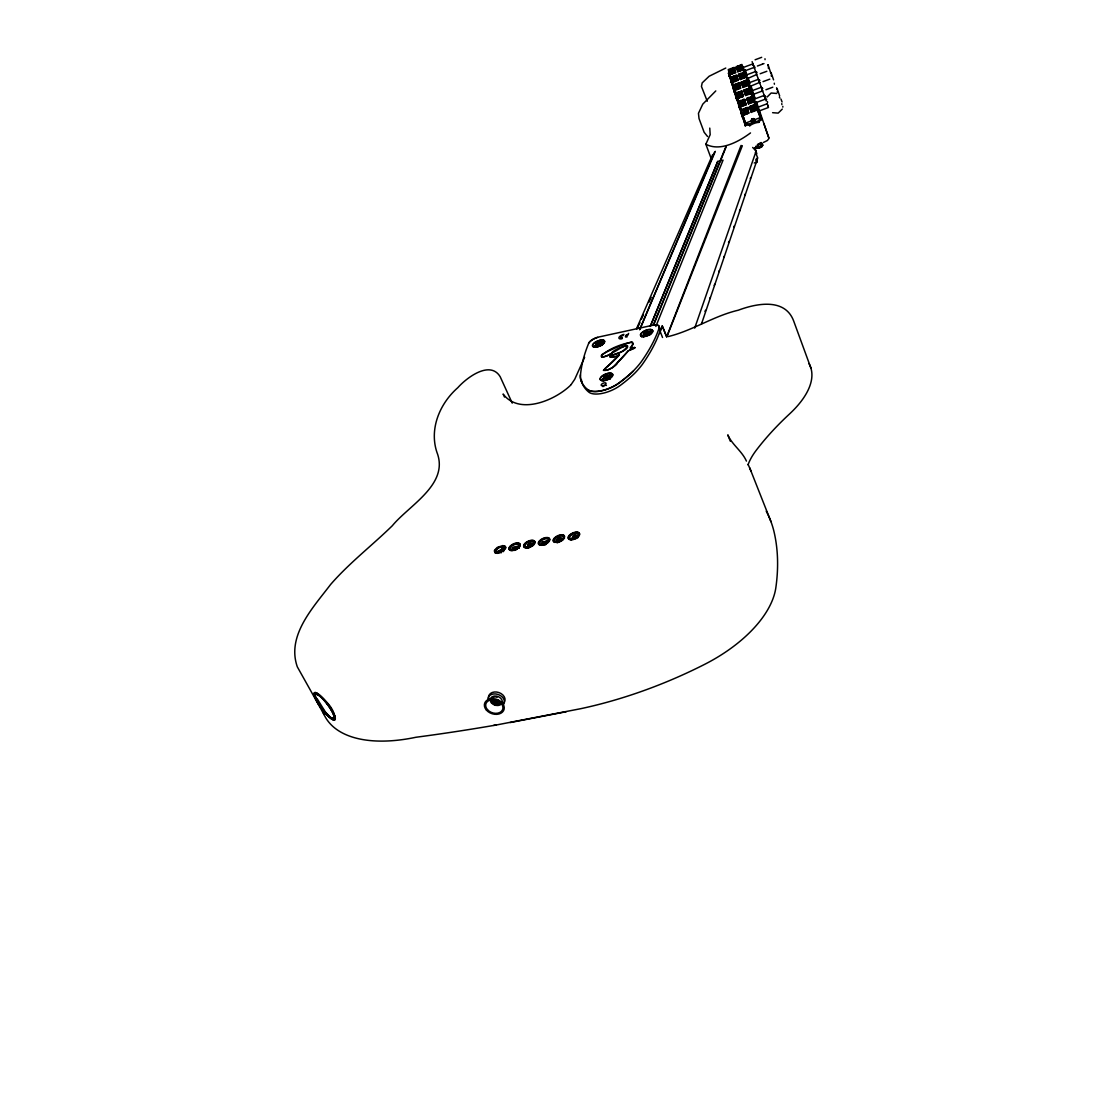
<?xml version="1.0" encoding="UTF-8"?>
<svg xmlns="http://www.w3.org/2000/svg" width="1106" height="1106" viewBox="0 0 1106 1106"><rect width="100%" height="100%" fill="white"/><g stroke="black" fill="none" stroke-linecap="round" stroke-linejoin="round"><path stroke-width="1.5" d="M765.048 59.655L764.979 58.756M752.744 118.771L753.905 120.112L752.744 120.195C748.43 121.024 755.827 116.351 753.172 119.946L752.744 118.771L754.098 119.006M754.209 119.31L752.868 119.877L752.094 118.867L752.453 120.125L751.403 120.761L752.025 118.95M766.555 99.761L766.555 99.056M491.161 699.628C490.87 704.301 498.225 706.554 501.046 703.084M782.827 106.383L782.827 107.116M517.705 548.064L517.94 547.387L518.686 548.189M659.577 333.514L662.273 325.911L666.794 337.123L662.204 325.924M659.287 327.984L659.3 327.376A9.788 4.12 -22.2 0 0 653.549 324.901M760.983 145.964L762.739 145.232L761.315 142.522M762.739 145.232L762.753 145.162A3.553 1.286 -20.5 0 0 761.688 144.568M760.168 142.591A23.724 20.364 33.6 0 0 761.758 145.287L761.73 146.794A3.166 1.147 -20.5 0 1 758.495 148.149A3.166 1.147 -20.5 0 1 756.545 147.665L755.73 146.421M505.29 548.286L505.525 547.401L505.456 548.645L501.198 551.894L494.949 552.516L497.119 553.359L499.912 552.848L498.557 550.747L499.124 552.295M495.129 552.876L494.52 550.263L497.244 547.442L502.843 545.562L505.539 546.986L504.848 546.046M505.013 546.405L498.778 547.028L494.285 551.161M694.706 328.095L756.214 150.9M718.859 271.703L719.273 270.555M714.241 285.445L714.683 284.283M705.006 311.491L705.462 310.274M709.858 298.62L710.301 297.417M701.978 322.62L701.522 323.864L757.748 157.923L755.426 152.31M739.527 211.066L739.914 210.029M733.803 227.062L734.204 226.011M728.522 242.491L728.923 241.398M723.67 257.435L724.084 256.329M750.283 178.564L750.642 177.596M754.195 162.969L756.808 162.333L756.421 158.393M744.808 195.057L745.181 194.048M666.863 336.252L741.089 145.411M667.084 336.307L742.347 145.716M655.844 326.464L723.048 160.149L717.711 161.448L650.356 326.063M653.549 325.316L726.269 146.573M653.148 325.316L725.591 147.402M499.193 703.955C501.253 703.679 495.391 702.49 494.935 704.605L493.705 704.093L495.129 701.812C488.258 696.863 494.755 704.702 495.129 701.812M496.649 699.642L495.322 701.84L495.654 701.024L492.682 699.656L492.156 700.457M494.935 704.605L496.317 702.365L495.986 703.181M496.511 702.379C500.645 695.937 493.428 704.674 499.732 703.14M650.411 326.159L717.711 161.448M492.059 700.692L492.682 699.656M639.627 329.685L714.49 152.199M628.623 333.39L628.208 334.358A2.046 0.857 -22.5 0 0 625.844 335.519L627.918 335.063L625.402 336.556A1.783 0.747 -22.6 0 0 627.171 336.818M639.821 329.491L715.319 151.37M636.531 328.676L712.665 154.577M584.618 357.335L574.733 379.275L570.917 384.874M711.725 156.955L711.103 158.338L705.849 144.209L710.176 134.683L709.762 128.089M637.167 328.745L639.973 322.482M641.369 319.344L643.471 314.657M649.084 302.132L651.199 297.431M594.281 346.302L597.337 343.247L597.959 344.699C593.77 346.081 595.249 346.786 594.489 346.786M595.139 346.648C595.844 339.528 607.083 349.869 599.59 342.763C608.452 341.242 597.434 340.98 595.83 343.855L597.959 344.699M601.996 379.745L605.162 376.579L605.798 378.072C601.429 379.455 603.019 380.312 602.217 380.257M602.881 380.118C604.512 371.865 614.328 384.943 607.941 375.86C618.475 373.234 599.825 376.579 605.01 376.261L607.235 377.187L610.816 375.017M642.337 335.768L645.406 332.699L646.015 334.164C641.286 335.533 642.116 337.344 645.752 335.201M643.236 336.113L646.305 333.03L649.153 335.339M767.08 97.065L771.159 93.015L776.771 93.471M782.274 109.107L778.195 113.102L772.596 112.688M595.664 343.454L597.337 343.247M643.609 332.92L650.867 331.233L647.411 333.321L643.609 332.92L645.406 332.699M493.746 704.052L494.741 702.711M628.346 350.892L612.544 367.648L608.383 369.763L603.406 370.413L619.001 355.067L614.673 356.713M501.198 551.894L504.695 549.253M570.572 385.234C554.811 400.538 519.253 415.455 503.106 394.026L504.502 397.054M761.758 145.287L761.522 145.494A3.553 1.286 -20.5 0 1 757.887 147.001A3.553 1.286 -20.5 0 1 755.716 146.476M762.089 146.213L761.854 146.421A3.553 1.286 -20.5 0 1 758.218 147.941A3.553 1.286 -20.5 0 1 756.048 147.402M756.863 153.775L754.748 147.969L759.988 143.932L757.168 145.08M750.504 132.927C738.684 141.775 720.02 151.868 705.849 144.209M765.946 89.738L772.79 87.194M603.406 376.717L605.162 376.579M608.742 378.957L610.18 378.1M648.987 334.924L650.549 334.496M600.779 345.473L602.176 344.671M602.59 378.916L603.945 377.962M607.484 376.081L608.12 377.561L610.512 376.109M752.121 119.711L752.329 119.033L753.407 120.125M595.83 343.855L597.212 343.026L599.341 343.869L602.811 341.782M618.309 354.998L619.374 354.943L618.309 356.146A140.808 57.401 -24 0 1 608.977 365.257C594.696 375.957 616.664 367.565 617.563 362.63A117.637 48.498 -23.8 0 0 628.111 350.823L634.996 347.602L630.074 348.058A29.06 12.249 -22.9 0 0 632.867 343.925L631.512 342.127L627.738 343.123M648.296 333.653L647.701 332.201L651.766 331.565M620.134 348.335C586.83 369.155 602.438 346.925 632.369 342.086C635.203 345.058 626.701 349.911 634.457 347.395C636.641 347.961 630.379 349.773 629.314 350.478M755.108 59.779L761.688 57.318M621.392 347.782C633.351 340.565 623.908 352.192 619.001 352.855M737.937 75.761L737.965 75.402M762.366 64.189L763.97 63.581M618.406 353.104C615.06 353.906 603.116 358.51 614.618 356.561M766.845 71.282L760.195 73.743M315.542 693.96L316.537 693.573C324.611 699.199 333.252 707.066 334.98 717.227L334.095 718.623M725.771 68.047L709.126 76.259L702.186 82.881L701.453 86.475L707.259 101.24M769.79 79.148L763.057 81.637M762.338 64.203L757.389 66.014M757.942 144.568L761.329 143.282L757.997 144.126M731.246 74.296L729.531 68.973L731.522 74.199M734.425 73.107L732.96 67.701L734.702 73.01M735.49 72.72L734.011 67.3L735.753 72.609M737.757 71.862L736.264 66.471L738.034 71.766M739.969 71.047L738.186 65.738L740.246 70.936M741.075 70.632L739.568 65.226L741.352 70.521M742.195 70.217L740.661 64.825L742.458 70.107M728.716 70.784L729.587 73.508M742.181 67.881L752.91 63.885L753.2 64.715M732.31 73.895L730.845 68.489L732.573 73.798M733.361 73.508L731.895 68.088L733.637 73.397M738.863 71.448L737.356 66.056L739.14 71.351M743.426 71.392L754.154 67.411L753.711 66.153M759.407 110.89L758.578 109.84L761.937 119.572A4.756 1.673 -20.5 0 0 758.923 122.351A7.203 2.544 -20.6 0 0 749.744 125.752A3.843 1.355 -20.6 0 0 745.43 125.669L729.808 76.743A4.424 1.452 -20.8 0 0 730.637 76.328M744.739 71.171A3.595 1.175 -20.6 0 0 745.25 70.991L747.214 75.429M730.472 76.563L732.545 82.563M744.297 71.42L745.914 76.051M732.034 76.756L733.762 82.079L732.269 76.549M734.826 81.692L733.333 76.148L735.103 81.581M734.135 75.858L735.905 81.291L734.398 75.761M735.227 75.567L736.969 80.89L735.462 75.36M738.048 80.489L736.527 74.959L738.324 80.392M738.532 74.213L740.343 79.632L738.808 74.116M739.651 73.798L741.462 79.217L739.914 73.701M740.757 73.383L742.582 78.803L741.034 73.286M743.702 78.388L742.14 72.872L743.979 78.277M742.983 72.554L744.822 77.959L743.26 72.457M744.794 75.554L755.633 71.517L757.541 76.908M729.407 74.033L728.923 72.692L732.504 81.941M747.601 78.54L756.698 74.517M732.974 84.374L733.955 87.111M734.536 84.498L736.32 90.042L734.813 84.388M735.642 84.208L737.412 89.641L735.877 83.987M736.679 83.697L738.49 89.24L736.955 83.586M737.757 83.296L739.568 88.839L738.034 83.199M738.836 82.895L740.661 88.439L739.112 82.798M741.172 82.148L742.983 87.568L741.407 81.941M742.264 81.623L744.393 87.042L742.582 81.623M743.426 81.305L745.25 86.724L743.661 81.097M744.518 80.779L746.661 86.199L744.822 80.779M745.638 80.365L747.518 85.881L745.914 80.254M747.462 83.392L758.426 79.314L758.771 80.268M735.67 91.784L735.849 93.775L734.412 89.641M748.734 86.987L759.532 82.438M735.531 92.365L737.273 97.107L736.181 94.383M749.661 87.111L754.264 99.236M738.946 98.185L737.398 92.406L739.237 98.075M738.2 92.102L740.038 97.77L738.476 92.005M739.333 91.812L741.144 97.369L739.568 91.604M742.237 96.969L740.661 91.19L742.513 96.858M741.462 90.899L743.329 96.554L741.739 90.789M743.799 90.028L745.679 95.683L744.075 89.932M744.974 89.71L746.827 95.254L745.209 89.503M746.066 89.185L747.974 94.84L746.343 89.074M747.241 88.867L749.121 94.411L747.49 88.66M750.269 93.982L748.624 88.231L750.545 93.872M750.2 91.397L761.287 87.291L762.559 90.927L751.486 95.033M752.439 95.227L753.919 99.388M742.734 106.093L740.854 100.3L743.025 105.982M743.854 105.678L742.237 99.789L744.131 105.582M746.066 104.863L744.158 99.07L746.343 104.752M748.444 103.978L746.799 98.088L748.721 103.881M749.592 103.549L747.946 97.674L749.882 103.439M750.753 103.121L748.817 97.342L751.043 103.01M753.075 102.264L751.112 96.485L753.366 102.153M752.992 99.595L764.205 95.434L764.854 97.273L763.541 93.568M744.919 105.167L743.343 99.374L745.237 105.167M751.873 102.582L750.241 96.816L752.204 102.582M741.628 106.508L740.038 100.605L741.919 106.397M740.909 108.125L741.103 110.185L737.688 98.959A1.521 1.009 89.4 0 1 738.02 98.531M755.122 102.858L760.541 117.526L745.264 123.181L741.85 113.075M754.292 103.259L765.49 99.111L764.232 95.517M744.379 115.01L742.748 108.982L744.67 114.913M743.605 108.789L745.499 114.595L743.854 108.568M746.619 114.181L744.974 108.153L746.909 114.07M745.803 107.849L747.739 113.766L746.08 107.738M746.951 107.545L748.859 113.351L747.2 107.337M749.329 106.66L751.264 112.466L749.578 106.453M750.449 106.121L752.439 112.024L750.739 106.01M751.624 105.692L753.601 111.595L751.9 105.582M752.785 105.264L754.776 111.167L753.075 105.153M753.988 104.932L755.951 110.724L754.237 104.724M755.84 107.973L767.177 103.77L768.49 107.476L758.771 111.084M758.094 111.208L760.541 117.526M743.55 117.416L745.582 123.056M758.177 111.996L760.195 117.665M763.334 142.508L767.357 140.531L769.029 138.402L763.9 123.803M614.079 356.768L613.526 356.948A4.507 1.908 -22.8 0 1 611.466 357.252C604.388 356.035 629.19 352.04 627.572 345.874C624.973 345.266 611.024 351.031 611.77 353.408L607.291 355.856A15.484 6.525 -22.8 0 1 602.59 356.948A5.281 2.24 -22.9 0 1 601.678 356.561L601.36 355.62A4.134 1.742 -22.9 0 1 602.189 354.39L604.609 353.021A78.872 34.493 -22.7 0 1 627.738 343.15M493.221 697.416L494.41 697.098M754.776 66.982L755.011 67.701M660.088 331.233L662.535 337.496M322.316 710.024A137.338 69.54 -27.5 0 0 415.953 737.26A1051.073 388.607 -20.4 0 0 496.345 724.997L580.443 708.752A268.274 134.96 -24 0 0 704.328 664.512A113.711 61.203 -23.8 0 0 775.859 587.604A461.534 232.122 -29.2 0 0 774.269 532.802A313.952 161.006 -26.9 0 0 766.237 511.235M743.854 103.563L744.601 103.411M566.203 711.739L510.129 722.564M759.214 147.167L761.868 146.669M668.218 336.57C692.439 330.708 713.771 315.915 738.255 310.219C756.255 303.486 784.983 297.597 793.679 321.017L810.905 368.077M493.649 725.398L496.345 724.997M495.723 697.043L497.092 697.25M650.743 330.929L651.641 331.261M602.687 341.478L603.544 341.823M610.678 374.699L611.577 375.072M606.517 375.681L607.235 377.187M642.545 336.265L643.443 336.597M602.341 345.044L600.199 344.201L599.59 342.763M608.12 377.561L610.36 378.501M608.922 379.372L606.682 378.446L606.047 376.952M331.51 717.877L333.252 718.596M647.701 332.201L650.383 334.109M493.829 703.817L495.018 704.356M495.212 701.785L492.599 699.877M754.748 147.969L755.813 148.868M707.55 136.522L704.135 132.278L699.02 118.522L698.453 113.337L702.78 104.144L715.789 90.927M329.934 716.854L325.288 711.863L317.035 698.522M752.674 147.43L756.131 151.135M750.96 86.323L750.145 85.286L752.343 91.687M753.711 94.328L752.896 93.291L754.776 98.738M755.702 101.476L756.532 102.526M746.937 75.927L744.836 69.83L745.624 70.839M757.057 72.706L756.518 71.876M759.877 80.531L759.324 79.701M762.753 88.549L762.2 87.692M765.698 96.734L765.131 95.876M502.663 550.47L502.843 551.465M779.343 97.134L779.924 98.033M503.589 550.429L503.161 550.263M498.82 552.35L497.852 551.12L498.419 552.682M503.838 550.843L502.414 548.631L502.981 550.194M502.677 550.235L503.479 551.604M503.133 551.23L501.709 549.018L502.622 551.272M502.788 551.051L501.53 549.226L502.318 551.424M502.083 551.438L500.714 549.558L501.281 551.12M500.189 552.475L498.944 550.636L499.304 552.378M745.071 72.637L744.545 72.139A1.452 0.954 88.8 0 0 744.144 72.222M746.426 461.105C742.002 451.068 732.131 444.806 727.789 434.865L730.319 441.197M501.295 552.793L499.635 550.249L499.815 551.161M324.086 714.628L297.307 666.821C286.385 635.604 313.122 607.567 330.597 584.493C349.275 562.995 371.975 545.59 392.298 525.751C409.331 505.027 449.492 484.29 436.898 452.257C429.087 428.713 439.829 403.469 457.829 387.667C466.691 377.658 490.069 360.003 500.189 376.731L512.23 403.137M748.112 464.368L751.015 471.156M598.733 342.431L599.341 343.869M598.194 343.593L598.816 345.044M756.131 104.89L755.578 104.379A1.507 0.995 89.6 0 0 755.149 104.476M750.476 88.397L749.84 87.899A1.479 0.982 89.2 0 0 749.522 87.996M753.269 96.554L752.619 96.042A1.493 0.982 89.4 0 0 752.315 96.139M747.075 78.471L746.356 77.697A1.452 0.968 53.2 0 0 745.969 77.586M749.785 86.392L749.052 85.618A1.465 0.968 53 0 0 748.679 85.508M752.564 94.494L751.831 93.706A1.479 0.982 52.7 0 0 751.444 93.595M755.398 102.789L754.651 101.987A1.493 0.995 52.5 0 0 754.264 101.876M758.301 111.264L757.555 110.462A1.507 1.009 52.2 0 0 757.154 110.337M744.421 70.701L743.826 70.01A1.438 0.954 53.4 0 0 743.329 69.844M646.803 331.869L647.411 333.321M646.305 333.03L646.913 334.496M749.647 467.714L770.951 521.631M736.748 98.959L735.932 96.706L737.232 100.328L736.444 98.448M738.974 106.411L738.573 104.946L739.873 108.609L739.14 106.563M742.057 115.632C740.799 112.715 743.605 119.752 741.96 115.328M731.246 82.162C733.651 88.245 729.67 77.572 731.439 82.425M728.895 74.489L728.384 73.024L729.642 76.549L728.771 74.392M729.048 74.918L729.614 76.466L728.854 74.268L729.13 75.084M781.002 99.153L782.066 101.959M734.052 90.568L734.647 92.227L733.831 90.263M734.025 90.803L733.955 90.595M739.32 105.111L740.011 107.144M754.223 99.264L757.237 108.001M731.882 81.761L731.384 80.42L732.241 82.867M736.997 97.715L736.513 96.416L738.449 101.89M733.831 89.904L733.389 88.674L733.969 90.333M737.301 98.489L735.089 90.816A1.493 0.995 89.1 0 1 735.407 90.388M742.72 115.605L740.37 107.296A1.535 1.009 89.6 0 1 740.688 106.853M745.43 125.669L737.37 100.591M755.896 159.803L756.808 162.333M768.338 107.033L767.702 105.236M748.776 83.351L749.287 84.83M751.527 91.369L752.039 92.863M745.015 125.821L744.988 124.453A3.843 1.355 -20.6 0 1 749.301 124.536L749.744 125.752M729.186 73.328L728.273 69.567A1.452 0.954 53.6 0 1 728.66 69.415M734.08 88.439L730.734 77.24A1.465 0.968 53.4 0 1 731.135 77.102M729.421 76.881L729.393 75.595L729.808 76.743M739.237 103.273L738.241 100.494L739.14 103.3M734.771 90.775L733.942 88.383M742.098 115.798L741.283 113.42L741.697 114.955M762.559 90.927L762.228 89.945M746.232 75.899L745.928 75.056L750.532 88.314M761.937 119.572L761.509 118.342A4.756 1.673 -20.5 0 0 758.495 121.135L758.923 122.351M752.439 118.701L752.744 120.195M744.836 69.83L745.25 70.991M746.149 75.637L741.932 64.507A1.438 0.954 88.6 0 0 741.532 64.59M742.914 67.01L744.255 71.074M754.361 99.637L747.048 79.148L749.564 86.627M757.098 108.388L755.37 103.48L756.988 108.429M742.541 115.107L741.85 113.13M753.78 66.374L754.14 67.369M759.366 81.955L759.698 82.909L758.605 79.798M752.108 61.618L755.757 71.849M764.993 97.674L764.37 95.918M753.67 66.056L753.048 64.272M758.453 79.383L759.255 81.637M757.776 77.461L760.347 84.761M760.624 85.425L761.412 87.637M762.435 90.568L763.209 92.78M765.366 98.752L766.154 100.964M767.481 104.628L767.177 103.77M755.937 72.36L755.661 71.558M752.979 64.093L753.393 65.24M771.048 72.526L773.564 79.839M768.103 64.784L770.937 73.646M777.103 88.535L779.675 95.959M748.264 78.485L749.882 83.185M750.877 85.701L755.122 98.42M756.463 101.973L768.767 137.794M747.462 77.461L749.605 83.724M756.186 102.858L758.108 108.443M744.573 70.964L746.094 75.374M747.449 79.328L747.822 80.42L747.117 79.936A1.465 0.968 89 0 0 746.799 80.019M749.896 86.503L751.486 91.107M730.25 76.3L732.103 82.079M732.946 84.72L733.306 85.826M736.306 95.171L737.204 97.978M737.854 100.024L739.375 104.766M743.204 116.724L745.264 123.181M729.393 75.595L736.969 100.549M732.448 83.904L732.531 82.839A1.479 0.982 88.9 0 1 732.849 82.425M729.919 75.982L730.029 75.042A1.465 0.982 88.7 0 1 730.347 74.627M743.011 116.918L743.094 115.812A1.548 1.023 89.8 0 1 743.426 115.37M740.965 110.503L741.131 109.688A1.521 1.009 52.4 0 1 741.545 109.549M735.614 93.789L735.822 93.111A1.493 0.982 52.9 0 1 736.223 92.959M738.283 102.111L738.449 101.31A1.507 0.995 52.7 0 1 738.863 101.171M733.084 85.881L733.25 85.093A1.479 0.982 53.2 0 1 733.651 84.941M776.578 87.816L776.924 89.462M505.373 546.627L505.691 547.76M777.352 91.342L777.463 92.365M774.283 83.199L774.394 84.222M771.283 75.249L771.38 76.259M768.338 67.466L768.435 68.461M781.776 103.618L781.887 104.628M767.91 64.839L768.048 65.987M767.564 102.609L767.44 101.531M734.356 91.162L734.398 92.475M731.84 83.268L731.882 84.581M739.568 107.462L739.596 108.803M742.25 115.881L742.278 117.236M509.742 550.207A6.083 2.931 -25.5 0 1 512.88 544.594A6.083 2.931 -25.5 0 1 520.262 544.553A6.083 2.931 -25.5 0 1 514.567 550.18M513.101 550.567A6.083 2.931 -25.5 0 1 510.599 550.567M602.95 386.63A2.627 1.147 -23.1 0 1 604.678 385.676M605.908 385.413A2.627 1.147 -23.1 0 1 606.434 385.441M533.327 545.203A6.097 2.959 -25.2 0 1 524.037 547.166A6.097 2.959 -25.2 0 1 529.954 540.917A6.097 2.959 -25.2 0 1 534.239 544.235M564.53 537.834A6.124 2.986 -24.8 0 1 563.963 538.802M563.065 539.769A6.124 2.986 -24.8 0 1 557.535 542.452M554.977 542.465A6.124 2.986 -24.8 0 1 556.18 537.018A6.124 2.986 -24.8 0 1 564.53 536.175M808.97 363.584A103.508 47.738 -21.7 0 1 789.394 414.086A331.275 173.241 -16.5 0 0 756.048 450.543A94.259 46.991 -20 0 0 748.029 464.824M660.019 331.288A48.484 20.627 -21.5 0 1 661.471 327.777M659.674 328.219A9.788 4.134 -22.2 0 1 660.351 329.961L660.227 330.5A261.334 105.664 -25.1 0 1 642.337 364.413A92.586 39.18 -23.5 0 1 634.498 373.482A97.369 41.102 -23.5 0 1 620.12 385.524A21.608 9.401 -23 0 1 588.793 392.118A107.614 46.369 -21.9 0 1 582.696 384.473A66.54 28.701 -22.5 0 1 581.507 379.897M658.651 327.666A9.788 4.134 -22.2 0 1 659.217 327.915L659.176 327.915A261.514 105.429 -25.1 0 1 641.259 361.786A92.655 39.097 -23.5 0 1 633.406 370.856A97.452 41.005 -23.5 0 1 619.001 382.897A21.636 9.373 -23 0 1 587.659 389.506M588.848 343.054A9.042 3.774 -22.9 0 1 597.599 337.427M633.475 371.022A97.439 41.019 -23.5 0 1 619.07 383.063A21.636 9.373 -23 0 1 587.728 389.671A107.683 46.272 -21.9 0 1 581.645 382.04A66.595 28.645 -22.5 0 1 580.484 374.975A382.317 167.034 -18.3 0 1 588.558 343.62L588.779 342.901A9.042 3.774 -22.9 0 1 597.53 337.275L653.618 325.067A9.788 4.12 -22.2 0 1 659.37 327.542M641.632 336.832A6.581 2.779 -22.3 0 1 642.199 335.92M581.576 381.888A66.595 28.632 -22.5 0 1 580.415 374.81M513.308 549.931A3.18 0.926 74.4 0 1 513.336 547.567A3.18 0.926 74.4 0 1 514.414 548.106M512.576 550.138A3.18 0.926 74.4 0 1 513.364 547.885M517.401 548.783A3.18 0.926 74.4 0 1 517.608 546.24A3.18 0.926 74.4 0 1 519.115 548.258M516.654 548.991A3.18 0.926 74.4 0 1 517.428 546.723M515.797 550.083A3.18 0.926 74.4 0 1 515.493 547.29A3.18 0.926 74.4 0 1 516.378 547.028M516.35 549.074A3.18 0.926 74.4 0 1 517.124 546.82M514.539 550.442A3.18 0.926 74.4 0 1 514.456 547.166A3.18 0.926 74.4 0 1 516.06 549.115M513.599 549.848A3.18 0.926 74.4 0 1 513.626 547.484A3.18 0.926 74.4 0 1 514.705 548.023M527.548 547.691A3.194 2.641 9.6 0 1 531.945 545.852M527.465 548.147A3.194 2.641 9.6 0 1 531.06 546.074M528.779 547.926A2.005 1.659 9.6 0 1 529.041 547.567M529.498 546.834A2.005 1.659 9.6 0 1 530.451 546.558M528.115 547.055A3.194 2.641 9.6 0 1 533.604 544.76M528.198 546.599A3.194 2.641 9.6 0 1 533.686 544.304M528.004 547.677A3.194 2.641 9.6 0 1 533.493 545.382M528.087 547.235A3.194 2.641 9.6 0 1 533.576 544.94M527.659 547.76A3.194 2.641 9.6 0 1 532.774 545.617M527.576 548.217A3.194 2.641 9.6 0 1 531.972 545.687M545.77 543.848A3.207 1.313 79.7 0 1 547.249 541.387M546.502 543.71A3.207 1.313 79.7 0 1 547.968 541.263M547.138 542.576A2.018 0.83 79.7 0 1 547.94 542.341M546.571 542.452A2.018 0.83 79.7 0 1 546.986 542.327M543.018 544.622A2.005 0.83 79.7 0 1 543.502 542.922M542.507 544.456A3.194 1.313 79.7 0 1 542.963 541.968A3.194 1.313 79.7 0 1 544.346 542.41M541.774 544.581A3.194 1.313 79.7 0 1 542.23 542.106A3.194 1.313 79.7 0 1 543.627 542.548M542.299 544.746A2.005 0.83 79.7 0 1 542.424 543.447M543.654 545.078A3.194 1.313 79.7 0 1 543.986 541.774A3.194 1.313 79.7 0 1 545.7 542.811M542.811 544.387A3.194 1.313 79.7 0 1 543.253 541.912A3.194 1.313 79.7 0 1 544.65 542.355M544.885 544.857A3.207 1.313 79.7 0 1 545.866 541.359M545.617 544.719A3.207 1.313 79.7 0 1 545.7 541.816A3.207 1.313 79.7 0 1 546.972 541.442M557.949 542.548A3.221 2.765 -41.2 0 1 562.111 539.59M558.53 542.203A3.221 2.765 -41.2 0 1 562.484 540.018M559.899 541.304A2.018 1.742 -41.2 0 1 560.327 541M557.963 541.733A2.018 1.742 -41.1 0 1 557.963 541.249M558.336 540.309A2.018 1.742 -41.1 0 1 559.111 539.617M557.065 542.742A3.207 2.765 -41.1 0 1 562.249 539.064M556.788 542.438A3.207 2.765 -41.1 0 1 558.406 538.359A3.207 2.765 -41.1 0 1 562.373 539.355M557.825 540.461A2.018 1.742 -41.1 0 1 558.06 540.005M559.318 539.106A2.018 1.742 -41.1 0 1 560.728 539.258M557.23 542.479A3.221 2.765 -41.2 0 1 562.622 539.493M556.968 542.175A3.207 2.765 -41.2 0 1 562.36 539.189M557.687 542.23A3.221 2.765 -41.2 0 1 562.525 539.562M571.83 539.479A3.221 2.502 21.4 0 1 576.157 538.097M575.977 538.581A3.221 2.502 21.4 0 0 571.857 539.341A3.221 2.502 21.4 0 1 576.24 537.917M574 539.161A2.018 1.576 21.4 0 1 574.498 539.12M574.235 536.922A2.018 1.576 21.4 0 1 574.595 536.673M573.281 539.313A3.221 2.502 21.4 0 1 573.585 535.981A3.221 2.502 21.4 0 1 577.719 536.396M573.461 538.843A3.221 2.502 21.4 0 1 573.779 535.511A3.221 2.502 21.4 0 1 577.899 535.912M572.604 539.355A3.221 2.502 21.4 0 1 573.973 536.355A3.221 2.502 21.4 0 1 578.023 537.627M572.797 538.871A3.221 2.502 21.4 0 1 573.82 536.009A3.221 2.502 21.4 0 1 577.636 536.59M572.079 539.479A3.221 2.502 21.4 0 1 573.655 537.157A3.221 2.502 21.4 0 1 577.125 537.875M754.886 120.25A2.171 0.76 -20.6 0 1 754.555 121.439A2.171 0.76 -20.6 0 1 751.776 122.31A2.171 0.76 -20.6 0 1 751.638 121.259M749.301 124.536A7.217 2.53 -20.6 0 1 758.495 121.135M761.578 145.135A3.166 1.147 -20.5 0 1 762.532 145.674M761.357 143.642A3.553 1.286 -20.5 0 1 762.421 144.236M488.631 698.218A8.461 6.29 18.4 0 1 498.903 692.55A8.461 6.29 18.4 0 1 503.382 703.292M487.94 700.167A8.461 6.29 18.4 0 1 498.225 694.499A8.461 6.29 18.4 0 1 502.718 705.241M748.126 108.181L749.135 107.863L748.168 108.112M745.361 99.803L746.356 99.485L745.389 99.734M742.651 91.604L743.647 91.286L742.651 91.604M739.997 83.586L740.979 83.282L739.997 83.586M734.868 68.06L735.836 67.756L734.868 68.06M622.388 337.869L621.987 338.782A4.341 1.825 -22.6 0 1 618.987 337.454A4.341 1.825 -22.6 0 1 623.867 334.385L623.425 335.422A2.419 1.009 -22.6 0 0 620.715 337.123A2.419 1.009 -22.6 0 0 622.388 337.869M491.506 702.974L490.718 701.812A6.166 4.576 18.4 0 1 496.483 696.116A6.166 4.576 18.4 0 1 501.64 703.651A6.166 4.576 18.4 0 1 491.506 702.974M497.866 552.433A4.548 2.184 -25.7 0 0 504.281 548.23A4.548 2.184 -25.7 0 0 498.073 548.272A4.548 2.184 -25.7 0 0 497.866 552.433M512.493 549.765A4.562 2.198 -25.5 0 0 518.908 545.548A4.562 2.198 -25.5 0 0 512.645 545.59A4.562 2.198 -25.5 0 0 512.493 549.765M511.608 550.332A6.083 2.931 -25.5 0 0 520.152 544.719A6.083 2.931 -25.5 0 0 511.788 544.774A6.083 2.931 -25.5 0 0 511.608 550.332M527.203 547.069A4.576 2.212 -25.2 0 0 533.617 542.852A4.576 2.212 -25.2 0 0 527.299 542.908A4.576 2.212 -25.2 0 0 527.203 547.069M526.318 547.65A6.097 2.959 -25.2 0 0 534.875 542.009A6.097 2.959 -25.2 0 0 526.442 542.092A6.097 2.959 -25.2 0 0 526.318 547.65M541.29 545.313A6.111 2.972 -25 0 0 549.848 539.659A6.111 2.972 -25 0 0 541.346 539.742A6.111 2.972 -25 0 0 541.29 545.313M542.009 544.373A4.59 2.226 -25 0 0 548.424 540.143A4.59 2.226 -25 0 0 542.051 540.198A4.59 2.226 -25 0 0 542.009 544.373M541.124 544.94A6.111 2.972 -25 0 0 549.668 539.299A6.111 2.972 -25 0 0 541.18 539.382A6.111 2.972 -25 0 0 541.124 544.94M556.885 541.65A4.604 2.24 -24.8 0 0 563.3 537.405A4.604 2.24 -24.8 0 0 556.885 537.475A4.604 2.24 -24.8 0 0 556.885 541.65M556.014 542.23A6.124 2.986 -24.8 0 0 564.558 536.576A6.124 2.986 -24.8 0 0 556 536.659A6.124 2.986 -24.8 0 0 556.014 542.23M571.152 539.852A6.138 3.014 -24.6 0 0 579.696 534.184A6.138 3.014 -24.6 0 0 571.069 534.295A6.138 3.014 -24.6 0 0 571.152 539.852M571.857 538.912A4.604 2.253 -24.6 0 0 578.272 534.668A4.604 2.253 -24.6 0 0 571.802 534.737A4.604 2.253 -24.6 0 0 571.857 538.912M570.986 539.493A6.138 3.014 -24.6 0 0 579.53 533.825A6.138 3.014 -24.6 0 0 570.903 533.922A6.138 3.014 -24.6 0 0 570.986 539.493M603.461 380.768A6.76 2.931 -23 0 0 612.807 374.823A6.76 2.931 -23 0 0 603.185 375.446A6.76 2.931 -23 0 0 603.461 380.768M602.424 385.745A2.627 1.147 -23.1 0 0 606.074 383.423A2.627 1.147 -23.1 0 0 602.328 383.658A2.627 1.147 -23.1 0 0 602.424 385.745M595.678 347.201A6.525 2.724 -22.9 0 0 604.719 341.533A6.525 2.724 -22.9 0 0 595.457 342.224A6.525 2.724 -22.9 0 0 595.678 347.201M643.816 336.666A6.595 2.779 -22.3 0 0 652.858 330.957A6.595 2.779 -22.3 0 0 643.346 331.703A6.595 2.779 -22.3 0 0 643.816 336.666M595.609 347.049A6.525 2.724 -22.9 0 0 604.65 341.367A6.525 2.724 -22.9 0 0 595.387 342.072A6.525 2.724 -22.9 0 0 595.609 347.049M643.747 336.514A6.595 2.779 -22.3 0 0 652.789 330.805A6.595 2.779 -22.3 0 0 643.291 331.537A6.595 2.779 -22.3 0 0 643.747 336.514M603.392 380.602A6.76 2.931 -23 0 0 612.738 374.658A6.76 2.931 -23 0 0 603.116 375.28A6.76 2.931 -23 0 0 603.392 380.602M529.221 545.465A2.005 1.659 9.6 0 0 529.083 545.88A2.005 1.659 9.6 0 1 529.166 545.424M317.643 701.84A15.055 3.359 53.1 0 0 333.639 718.527A15.055 3.359 53.1 0 0 322.772 698.964A15.055 3.359 53.1 0 0 317.643 701.84M316.689 701.149A16.894 3.774 53.1 0 0 334.662 719.895A16.894 3.774 53.1 0 0 322.468 697.941A16.894 3.774 53.1 0 0 316.689 701.149A16.894 3.774 53.1 0 0 334.786 719.812A16.894 3.774 53.1 0 0 322.579 697.845A16.894 3.774 53.1 0 0 316.814 701.052M317.754 701.757A15.055 3.373 53.1 0 0 333.763 718.444A15.055 3.373 53.1 0 0 322.883 698.881A15.055 3.373 53.1 0 0 317.754 701.757M487.47 709.665A8.848 6.553 18.4 0 0 502.318 710.204A8.848 6.553 18.4 0 0 493.152 699.711A8.848 6.553 18.4 0 0 487.47 709.665M486.433 710.121A10.189 7.548 18.4 0 0 503.52 710.743A10.189 7.548 18.4 0 0 492.986 698.674A10.189 7.548 18.4 0 0 486.433 710.121"/></g></svg>
